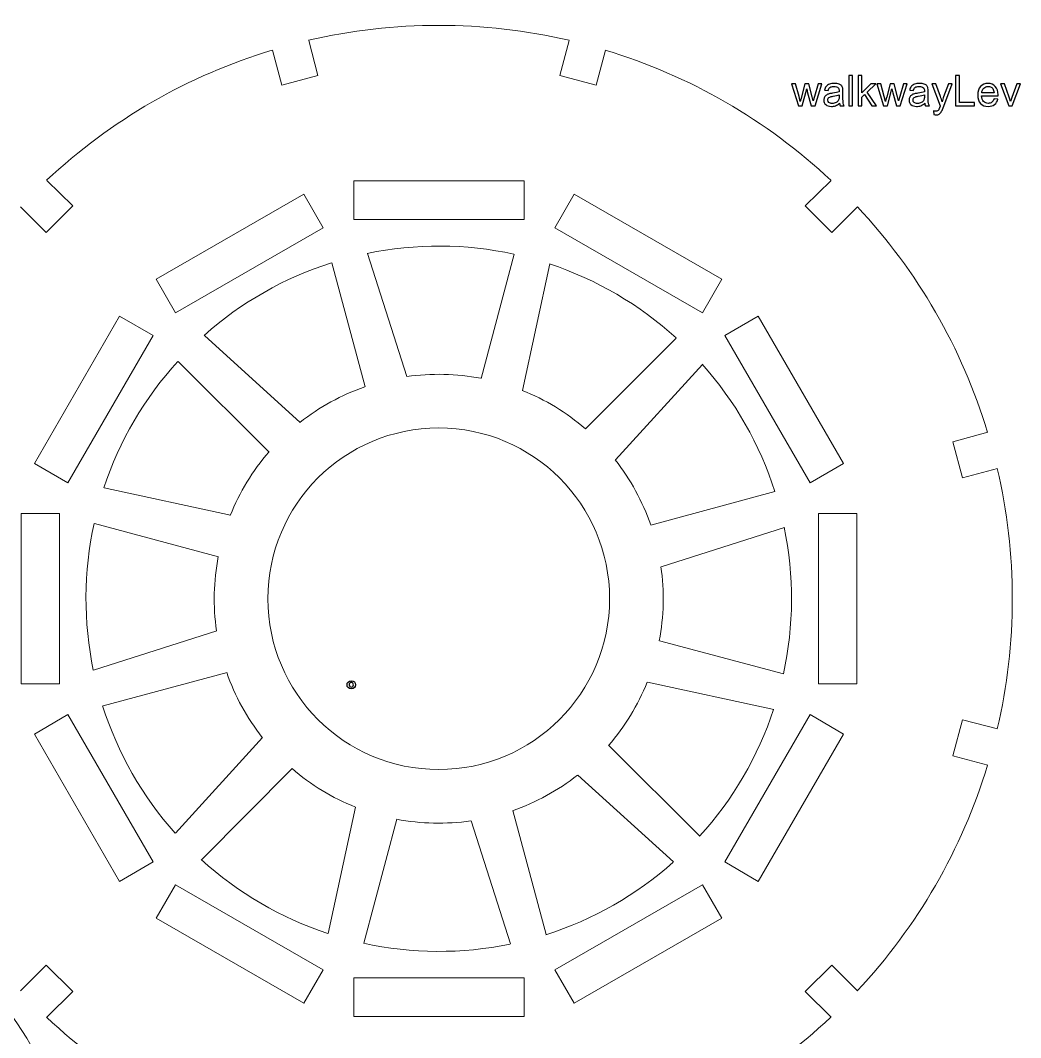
# Model space of a CAD drawing. Header units: centimetres. Extents: x -233 to -82, y 123 to 153.
# Drawn here: x -155.97 to -147.68, y 143.86 to 152.29 of the extents above; entities that cross this region are included whole.
import ezdxf

# ---------------------------------------------------------------- set-up
doc = ezdxf.new("R2010")
doc.units = ezdxf.units.CM
doc.header["$MEASUREMENT"] = 0
doc.layers.add('layer 1', color=7, linetype='Continuous')

msp = doc.modelspace()

# ---------------------------------------------------------------- linework, layer by layer
at = {"layer": 'layer 1', "color": 1, "lineweight": 9}
for points in [[(-151.42208, 152.125), (-152.13194, 152.29056), (-152.87041, 152.29056), (-153.58027, 152.125)], [(-153.87985, 152.04473), (-154.5774, 151.8332), (-155.21691, 151.46402), (-155.74894, 150.96569)], [(-149.25305, 150.96538), (-149.78504, 151.46375), (-150.42452, 151.83304), (-151.12207, 152.04463)], [(-149.46479, 150.75268), (-149.46479, 150.75268), (-149.25104, 150.96434), (-149.25104, 150.96434)], [(-147.95473, 148.87696), (-148.16626, 149.57451), (-148.53544, 150.21406), (-149.03381, 150.74605)], [(-151.87846, 150.35325), (-152.27836, 150.44049), (-152.6921, 150.44268), (-153.09293, 150.35981)], [(-152.7647, 149.33874), (-152.7647, 149.33874), (-153.09067, 150.35897), (-153.09067, 150.35897)], [(-151.8757, 150.35264), (-151.8757, 150.35264), (-152.1509, 149.32394), (-152.1509, 149.32394)], [(-153.38927, 150.28215), (-153.77923, 150.15779), (-154.13867, 149.95283), (-154.44435, 149.68063)], [(-153.38699, 150.28066), (-153.38699, 150.28066), (-153.10975, 149.25405), (-153.10975, 149.25405)], [(-151.80797, 149.22443), (-151.80797, 149.22443), (-151.58148, 150.27218), (-151.58148, 150.27218)], [(-150.53449, 149.65948), (-150.83721, 149.93496), (-151.19443, 150.14374), (-151.58302, 150.27236)], [(-153.64947, 148.95985), (-153.64947, 148.95985), (-154.44111, 149.67952), (-154.44111, 149.67952)], [(-150.53373, 149.65838), (-150.53373, 149.65838), (-151.28518, 148.90485), (-151.28518, 148.90485)], [(-154.66233, 149.465), (-154.93782, 149.16229), (-155.14663, 148.80506), (-155.27525, 148.41648)], [(-154.65913, 149.46363), (-154.65913, 149.46363), (-153.90559, 148.71221), (-153.90559, 148.71221)], [(-152.15258, 149.32482), (-152.35494, 149.36345), (-152.56233, 149.36818), (-152.76627, 149.33879)], [(-151.03751, 148.64869), (-151.03751, 148.64869), (-150.31781, 149.44032), (-150.31781, 149.44032)], [(-149.71731, 148.38638), (-149.84174, 148.77634), (-150.04666, 149.13578), (-150.31883, 149.44147)], [(-153.11249, 149.25444), (-153.30708, 149.18671), (-153.48904, 149.08712), (-153.65097, 148.95973)], [(-151.28593, 148.90576), (-151.4419, 149.04038), (-151.6191, 149.14819), (-151.81037, 149.22471)], [(-153.90865, 148.71356), (-154.04327, 148.5576), (-154.15108, 148.3804), (-154.2276, 148.18912)], [(-150.74505, 148.1096), (-150.81278, 148.30419), (-150.91237, 148.48615), (-151.03976, 148.64808)], [(-147.87446, 146.41916), (-147.70897, 147.12906), (-147.70897, 147.86753), (-147.87446, 148.57739)], [(-154.22522, 148.18939), (-154.22522, 148.18939), (-155.27297, 148.41587), (-155.27297, 148.41587)], [(-149.71669, 148.38624), (-149.71669, 148.38624), (-150.74331, 148.10899), (-150.74331, 148.10899)], [(-155.35611, 148.12104), (-155.44335, 147.72113), (-155.44557, 147.30739), (-155.3627, 146.90657)], [(-155.35338, 148.12166), (-155.35338, 148.12166), (-154.32468, 147.84649), (-154.32468, 147.84649)], [(-150.65861, 147.76396), (-150.65861, 147.76396), (-149.63835, 148.08989), (-149.63835, 148.08989)], [(-149.64621, 146.87557), (-149.55896, 147.27548), (-149.55678, 147.68922), (-149.63964, 148.09004)], [(-154.32771, 147.84691), (-154.36634, 147.64452), (-154.37107, 147.43716), (-154.34168, 147.23322)], [(-150.67467, 147.14973), (-150.63604, 147.35208), (-150.63131, 147.55945), (-150.6607, 147.76339)], [(-154.33949, 147.23269), (-154.33949, 147.23269), (-155.35976, 146.90672), (-155.35976, 146.90672)], [(-149.64476, 146.87495), (-149.64476, 146.87495), (-150.67342, 147.15011), (-150.67342, 147.15011)], [(-155.28142, 146.61036), (-155.28142, 146.61036), (-154.25483, 146.88761), (-154.25483, 146.88761)], [(-154.25733, 146.88701), (-154.18959, 146.69241), (-154.09001, 146.51045), (-153.96262, 146.34853)], [(-151.09373, 146.28301), (-150.95911, 146.43901), (-150.8513, 146.61621), (-150.77475, 146.80749)], [(-150.77292, 146.80722), (-150.77292, 146.80722), (-149.72517, 146.58074), (-149.72517, 146.58074)], [(-155.28503, 146.61023), (-155.16064, 146.22023), (-154.95572, 145.86079), (-154.68351, 145.55514)], [(-150.34005, 145.53157), (-150.06449, 145.83432), (-149.85572, 146.19151), (-149.7271, 146.58013)], [(-153.96063, 146.34792), (-153.96063, 146.34792), (-154.68027, 145.55625), (-154.68027, 145.55625)], [(-150.33901, 145.53088), (-150.33901, 145.53088), (-151.09255, 146.28226), (-151.09255, 146.28226)], [(-154.46441, 145.33823), (-154.46441, 145.33823), (-153.71511, 146.09173), (-153.71511, 146.09173)], [(-153.71645, 146.09084), (-153.56049, 145.95622), (-153.38329, 145.84838), (-153.19201, 145.7719)], [(-149.03408, 144.2502), (-148.53571, 144.78212), (-148.16646, 145.42167), (-147.95486, 146.11918)], [(-151.88989, 145.74213), (-151.6953, 145.80987), (-151.51334, 145.90949), (-151.35141, 146.03688)], [(-151.34867, 146.03676), (-151.34867, 146.03676), (-150.55703, 145.31709), (-150.55703, 145.31709)], [(-153.19018, 145.77217), (-153.19018, 145.77217), (-153.41666, 144.72439), (-153.41666, 144.72439)], [(-151.61111, 144.71591), (-151.61111, 144.71591), (-151.8884, 145.74256), (-151.8884, 145.74256)], [(-153.12241, 144.64397), (-153.12241, 144.64397), (-152.84724, 145.67267), (-152.84724, 145.67267)], [(-152.8498, 145.67178), (-152.64741, 145.63312), (-152.44005, 145.62843), (-152.23611, 145.65781)], [(-152.23344, 145.65786), (-152.23344, 145.65786), (-151.90747, 144.63763), (-151.90747, 144.63763)], [(-154.46789, 145.33713), (-154.16517, 145.06164), (-153.80795, 144.85287), (-153.41936, 144.72425)], [(-151.61311, 144.71446), (-151.22315, 144.83881), (-150.86371, 145.04374), (-150.55803, 145.31598)], [(-153.12393, 144.64335), (-152.72402, 144.55611), (-152.31028, 144.55392), (-151.90942, 144.63679)], [(-155.7493, 144.03123), (-155.21734, 143.53286), (-154.57783, 143.16361), (-153.88031, 142.95201)], [(-151.12253, 142.95188), (-150.42498, 143.16341), (-149.7854, 143.53259), (-149.25341, 144.03089)]]:
    msp.add_open_spline(points, degree=3, dxfattribs=at)
for points, knots in [([(-153.57751, 152.12427), (-153.57751, 152.12427), (-153.50131, 151.83429), (-153.50131, 151.83429), (-153.50131, 151.83429), (-153.50131, 151.83429), (-153.79976, 151.75386), (-153.79976, 151.75386), (-153.79976, 151.75386), (-153.79976, 151.75386), (-153.87811, 152.04384), (-153.87811, 152.04384)], [0, 0, 0, 0, 0.25, 0.25, 0.25, 0.25, 0.5, 0.5, 0.5, 0.5, 1, 1, 1, 1]), ([(-151.12005, 152.04383), (-151.12005, 152.04383), (-151.1984, 151.75385), (-151.1984, 151.75385), (-151.1984, 151.75385), (-151.1984, 151.75385), (-151.49685, 151.83432), (-151.49685, 151.83432), (-151.49685, 151.83432), (-151.49685, 151.83432), (-151.42065, 152.12426), (-151.42065, 152.12426)], [0, 0, 0, 0, 0.25, 0.25, 0.25, 0.25, 0.5, 0.5, 0.5, 0.5, 1, 1, 1, 1]), ([(-155.74709, 150.96434), (-155.74709, 150.96434), (-155.53331, 150.75268), (-155.53331, 150.75268), (-155.53331, 150.75268), (-155.53331, 150.75268), (-155.75344, 150.53254), (-155.75344, 150.53254), (-155.75344, 150.53254), (-155.75344, 150.53254), (-155.96514, 150.74633), (-155.96514, 150.74633)], [0, 0, 0, 0, 0.25, 0.25, 0.25, 0.25, 0.5, 0.5, 0.5, 0.5, 1, 1, 1, 1]), ([(-151.79314, 150.64049), (-151.79314, 150.64049), (-153.205, 150.64049), (-153.205, 150.64049), (-153.205, 150.64049), (-153.205, 150.64049), (-153.205, 150.96011), (-153.205, 150.96011), (-153.205, 150.96011), (-153.205, 150.96011), (-151.79314, 150.96011), (-151.79314, 150.96011), (-151.79314, 150.96011), (-151.79314, 150.96011), (-151.79314, 150.64049), (-151.79314, 150.64049)], [0, 0, 0, 0, 0.2, 0.2, 0.2, 0.2, 0.4, 0.4, 0.4, 0.4, 0.6, 0.6, 0.6, 0.6, 1, 1, 1, 1]), ([(-153.61985, 150.85004), (-153.61985, 150.85004), (-153.45898, 150.57279), (-153.45898, 150.57279), (-153.45898, 150.57279), (-153.45898, 150.57279), (-154.6803, 149.86579), (-154.6803, 149.86579), (-154.6803, 149.86579), (-154.6803, 149.86579), (-154.84116, 150.14522), (-154.84116, 150.14522), (-154.84116, 150.14522), (-154.84116, 150.14522), (-153.61985, 150.85004), (-153.61985, 150.85004)], [0, 0, 0, 0, 0.2, 0.2, 0.2, 0.2, 0.4, 0.4, 0.4, 0.4, 0.6, 0.6, 0.6, 0.6, 1, 1, 1, 1]), ([(-150.15697, 150.14521), (-150.15697, 150.14521), (-150.31781, 149.86577), (-150.31781, 149.86577), (-150.31781, 149.86577), (-150.31781, 149.86577), (-151.53916, 150.57277), (-151.53916, 150.57277), (-151.53916, 150.57277), (-151.53916, 150.57277), (-151.37829, 150.85002), (-151.37829, 150.85002), (-151.37829, 150.85002), (-151.37829, 150.85002), (-150.15697, 150.14521), (-150.15697, 150.14521)], [0, 0, 0, 0, 0.2, 0.2, 0.2, 0.2, 0.4, 0.4, 0.4, 0.4, 0.6, 0.6, 0.6, 0.6, 1, 1, 1, 1]), ([(-149.03298, 150.74634), (-149.03298, 150.74634), (-149.24465, 150.53252), (-149.24465, 150.53252), (-149.24465, 150.53252), (-149.24465, 150.53252), (-149.46478, 150.75269), (-149.46478, 150.75269)], [0, 0, 0, 0, 0.3333333, 0.3333333, 0.3333333, 0.3333333, 1, 1, 1, 1]), ([(-155.14595, 149.84042), (-155.14595, 149.84042), (-154.86655, 149.67951), (-154.86655, 149.67951), (-154.86655, 149.67951), (-154.86655, 149.67951), (-155.57352, 148.4582), (-155.57352, 148.4582), (-155.57352, 148.4582), (-155.57352, 148.4582), (-155.8508, 148.61906), (-155.8508, 148.61906), (-155.8508, 148.61906), (-155.8508, 148.61906), (-155.14595, 149.84042), (-155.14595, 149.84042)], [0, 0, 0, 0, 0.2, 0.2, 0.2, 0.2, 0.4, 0.4, 0.4, 0.4, 0.6, 0.6, 0.6, 0.6, 1, 1, 1, 1]), ([(-149.14729, 148.61906), (-149.14729, 148.61906), (-149.4246, 148.45819), (-149.4246, 148.45819), (-149.4246, 148.45819), (-149.4246, 148.45819), (-150.13154, 149.67955), (-150.13154, 149.67955), (-150.13154, 149.67955), (-150.13154, 149.67955), (-149.85429, 149.84041), (-149.85429, 149.84041), (-149.85429, 149.84041), (-149.85429, 149.84041), (-149.14729, 148.61906), (-149.14729, 148.61906)], [0, 0, 0, 0, 0.2, 0.2, 0.2, 0.2, 0.4, 0.4, 0.4, 0.4, 0.6, 0.6, 0.6, 0.6, 1, 1, 1, 1]), ([(-151.08619, 147.4983), (-151.08619, 148.27978), (-151.71971, 148.91326), (-152.50118, 148.91326), (-152.50118, 148.91326), (-153.28269, 148.91326), (-153.91617, 148.27978), (-153.91617, 147.4983), (-153.91617, 147.4983), (-153.91617, 146.71683), (-153.28269, 146.08335), (-152.50118, 146.08335), (-152.50118, 146.08335), (-151.71971, 146.08335), (-151.08619, 146.71683), (-151.08619, 147.4983)], [0, 0, 0, 0, 0.2, 0.2, 0.2, 0.2, 0.4, 0.4, 0.4, 0.4, 0.6, 0.6, 0.6, 0.6, 1, 1, 1, 1]), ([(-147.87308, 148.57676), (-147.87308, 148.57676), (-148.1631, 148.50056), (-148.1631, 148.50056), (-148.1631, 148.50056), (-148.1631, 148.50056), (-148.2435, 148.79901), (-148.2435, 148.79901), (-148.2435, 148.79901), (-148.2435, 148.79901), (-147.95348, 148.87732), (-147.95348, 148.87732)], [0, 0, 0, 0, 0.25, 0.25, 0.25, 0.25, 0.5, 0.5, 0.5, 0.5, 1, 1, 1, 1]), ([(-155.96086, 148.20421), (-155.96086, 148.20421), (-155.64124, 148.20421), (-155.64124, 148.20421), (-155.64124, 148.20421), (-155.64124, 148.20421), (-155.64124, 146.79239), (-155.64124, 146.79239), (-155.64124, 146.79239), (-155.64124, 146.79239), (-155.96086, 146.79239), (-155.96086, 146.79239), (-155.96086, 146.79239), (-155.96086, 146.79239), (-155.96086, 148.20421), (-155.96086, 148.20421)], [0, 0, 0, 0, 0.2, 0.2, 0.2, 0.2, 0.4, 0.4, 0.4, 0.4, 0.6, 0.6, 0.6, 0.6, 1, 1, 1, 1]), ([(-149.03724, 146.79239), (-149.03724, 146.79239), (-149.3569, 146.79239), (-149.3569, 146.79239), (-149.3569, 146.79239), (-149.3569, 146.79239), (-149.3569, 148.20421), (-149.3569, 148.20421), (-149.3569, 148.20421), (-149.3569, 148.20421), (-149.03724, 148.20421), (-149.03724, 148.20421), (-149.03724, 148.20421), (-149.03724, 148.20421), (-149.03724, 146.79239), (-149.03724, 146.79239)], [0, 0, 0, 0, 0.2, 0.2, 0.2, 0.2, 0.4, 0.4, 0.4, 0.4, 0.6, 0.6, 0.6, 0.6, 1, 1, 1, 1]), ([(-155.85082, 146.37755), (-155.85082, 146.37755), (-155.57354, 146.53838), (-155.57354, 146.53838), (-155.57354, 146.53838), (-155.57354, 146.53838), (-154.86657, 145.31706), (-154.86657, 145.31706), (-154.86657, 145.31706), (-154.86657, 145.31706), (-155.14597, 145.15619), (-155.14597, 145.15619), (-155.14597, 145.15619), (-155.14597, 145.15619), (-155.85082, 146.37755), (-155.85082, 146.37755)], [0, 0, 0, 0, 0.2, 0.2, 0.2, 0.2, 0.4, 0.4, 0.4, 0.4, 0.6, 0.6, 0.6, 0.6, 1, 1, 1, 1]), ([(-149.85429, 145.15619), (-149.85429, 145.15619), (-150.13154, 145.31709), (-150.13154, 145.31709), (-150.13154, 145.31709), (-150.13154, 145.31709), (-149.4246, 146.53837), (-149.4246, 146.53837), (-149.4246, 146.53837), (-149.4246, 146.53837), (-149.14729, 146.37754), (-149.14729, 146.37754), (-149.14729, 146.37754), (-149.14729, 146.37754), (-149.85429, 145.15619), (-149.85429, 145.15619)], [0, 0, 0, 0, 0.2, 0.2, 0.2, 0.2, 0.4, 0.4, 0.4, 0.4, 0.6, 0.6, 0.6, 0.6, 1, 1, 1, 1]), ([(-147.95349, 146.1193), (-147.95349, 146.1193), (-148.24351, 146.19758), (-148.24351, 146.19758), (-148.24351, 146.19758), (-148.24351, 146.19758), (-148.16308, 146.49607), (-148.16308, 146.49607), (-148.16308, 146.49607), (-148.16308, 146.49607), (-147.87309, 146.41987), (-147.87309, 146.41987)], [0, 0, 0, 0, 0.25, 0.25, 0.25, 0.25, 0.5, 0.5, 0.5, 0.5, 1, 1, 1, 1]), ([(-161.71951, 142.23415), (-161.71951, 140.50578), (-160.31839, 139.10465), (-158.59002, 139.10465), (-158.59002, 139.10465), (-156.86166, 139.10465), (-155.46054, 140.50578), (-155.46054, 142.23415), (-155.46054, 142.23415), (-155.46054, 143.96251), (-156.86166, 145.36364), (-158.59002, 145.36364), (-158.59002, 145.36364), (-160.31839, 145.36364), (-161.71951, 143.96251), (-161.71951, 142.23415)], [0, 0, 0, 0, 0.2, 0.2, 0.2, 0.2, 0.4, 0.4, 0.4, 0.4, 0.6, 0.6, 0.6, 0.6, 1, 1, 1, 1]), ([(-161.59039, 142.23415), (-161.59039, 140.57708), (-160.24709, 139.23377), (-158.59002, 139.23377), (-158.59002, 139.23377), (-156.93299, 139.23377), (-155.58965, 140.57708), (-155.58965, 142.23415), (-155.58965, 142.23415), (-155.58965, 143.89121), (-156.93299, 145.23456), (-158.59002, 145.23456), (-158.59002, 145.23456), (-160.24709, 145.23456), (-161.59039, 143.89121), (-161.59039, 142.23415)], [0, 0, 0, 0, 0.2, 0.2, 0.2, 0.2, 0.4, 0.4, 0.4, 0.4, 0.6, 0.6, 0.6, 0.6, 1, 1, 1, 1]), ([(-154.84117, 144.85144), (-154.84117, 144.85144), (-154.68027, 145.12868), (-154.68027, 145.12868), (-154.68027, 145.12868), (-154.68027, 145.12868), (-153.45898, 144.42383), (-153.45898, 144.42383), (-153.45898, 144.42383), (-153.45898, 144.42383), (-153.61985, 144.14659), (-153.61985, 144.14659), (-153.61985, 144.14659), (-153.61985, 144.14659), (-154.84117, 144.85144), (-154.84117, 144.85144)], [0, 0, 0, 0, 0.2, 0.2, 0.2, 0.2, 0.4, 0.4, 0.4, 0.4, 0.6, 0.6, 0.6, 0.6, 1, 1, 1, 1]), ([(-151.37829, 144.14657), (-151.37829, 144.14657), (-151.53916, 144.42382), (-151.53916, 144.42382), (-151.53916, 144.42382), (-151.53916, 144.42382), (-150.31777, 145.1287), (-150.31777, 145.1287), (-150.31777, 145.1287), (-150.31777, 145.1287), (-150.15698, 144.85142), (-150.15698, 144.85142), (-150.15698, 144.85142), (-150.15698, 144.85142), (-151.37829, 144.14657), (-151.37829, 144.14657)], [0, 0, 0, 0, 0.2, 0.2, 0.2, 0.2, 0.4, 0.4, 0.4, 0.4, 0.6, 0.6, 0.6, 0.6, 1, 1, 1, 1]), ([(-155.96513, 144.25027), (-155.96513, 144.25027), (-155.75343, 144.46193), (-155.75343, 144.46193), (-155.75343, 144.46193), (-155.75343, 144.46193), (-155.53333, 144.24392), (-155.53333, 144.24392), (-155.53333, 144.24392), (-155.53333, 144.24392), (-155.74708, 144.03225), (-155.74708, 144.03225)], [0, 0, 0, 0, 0.25, 0.25, 0.25, 0.25, 0.5, 0.5, 0.5, 0.5, 1, 1, 1, 1]), ([(-149.25105, 144.03226), (-149.25105, 144.03226), (-149.4648, 144.24393), (-149.4648, 144.24393), (-149.4648, 144.24393), (-149.4648, 144.24393), (-149.24463, 144.46194), (-149.24463, 144.46194), (-149.24463, 144.46194), (-149.24463, 144.46194), (-149.03296, 144.25028), (-149.03296, 144.25028)], [0, 0, 0, 0, 0.25, 0.25, 0.25, 0.25, 0.5, 0.5, 0.5, 0.5, 1, 1, 1, 1]), ([(-153.205, 144.35611), (-153.205, 144.35611), (-151.79314, 144.35611), (-151.79314, 144.35611), (-151.79314, 144.35611), (-151.79314, 144.35611), (-151.79314, 144.03646), (-151.79314, 144.03646), (-151.79314, 144.03646), (-151.79314, 144.03646), (-153.205, 144.03646), (-153.205, 144.03646), (-153.205, 144.03646), (-153.205, 144.03646), (-153.205, 144.35611), (-153.205, 144.35611)], [0, 0, 0, 0, 0.2, 0.2, 0.2, 0.2, 0.4, 0.4, 0.4, 0.4, 0.6, 0.6, 0.6, 0.6, 1, 1, 1, 1])]:
    msp.add_open_spline(points, degree=3, knots=knots, dxfattribs=at)
at = {"layer": 'layer 1'}
for points, knots in [([(-149.1055, 151.58138), (-149.1055, 151.58138), (-149.1055, 151.83388), (-149.1055, 151.83388), (-149.1055, 151.83388), (-149.1055, 151.83388), (-149.0745, 151.83388), (-149.0745, 151.83388), (-149.0745, 151.83388), (-149.0745, 151.83388), (-149.0745, 151.58138), (-149.0745, 151.58138), (-149.0745, 151.58138), (-149.0745, 151.58138), (-149.1055, 151.58138), (-149.1055, 151.58138)], [0, 0, 0, 0, 0.2, 0.2, 0.2, 0.2, 0.4, 0.4, 0.4, 0.4, 0.6, 0.6, 0.6, 0.6, 1, 1, 1, 1]), ([(-149.0263, 151.58138), (-149.0263, 151.58138), (-149.0263, 151.83388), (-149.0263, 151.83388), (-149.0263, 151.83388), (-149.0263, 151.83388), (-148.9953, 151.83388), (-148.9953, 151.83388), (-148.9953, 151.83388), (-148.9953, 151.83388), (-148.9953, 151.68988), (-148.9953, 151.68988), (-148.9953, 151.68988), (-148.9953, 151.68988), (-148.9219, 151.76428), (-148.9219, 151.76428), (-148.9219, 151.76428), (-148.9219, 151.76428), (-148.8818, 151.76428), (-148.8818, 151.76428), (-148.8818, 151.76428), (-148.8818, 151.76428), (-148.9517, 151.69648), (-148.9517, 151.69648), (-148.9517, 151.69648), (-148.9517, 151.69648), (-148.8747, 151.58138), (-148.8747, 151.58138), (-148.8747, 151.58138), (-148.8747, 151.58138), (-148.9129, 151.58138), (-148.9129, 151.58138), (-148.9129, 151.58138), (-148.9129, 151.58138), (-148.9734, 151.67488), (-148.9734, 151.67488), (-148.9734, 151.67488), (-148.9734, 151.67488), (-148.9953, 151.65388), (-148.9953, 151.65388), (-148.9953, 151.65388), (-148.9953, 151.65388), (-148.9953, 151.58138), (-148.9953, 151.58138), (-148.9953, 151.58138), (-148.9953, 151.58138), (-149.0263, 151.58138), (-149.0263, 151.58138)], [0, 0, 0, 0, 0.0769231, 0.0769231, 0.0769231, 0.0769231, 0.1538462, 0.1538462, 0.1538462, 0.1538462, 0.2307692, 0.2307692, 0.2307692, 0.2307692, 0.3076923, 0.3076923, 0.3076923, 0.3076923, 0.3846154, 0.3846154, 0.3846154, 0.3846154, 0.4615385, 0.4615385, 0.4615385, 0.4615385, 0.5384615, 0.5384615, 0.5384615, 0.5384615, 0.6153846, 0.6153846, 0.6153846, 0.6153846, 0.6923077, 0.6923077, 0.6923077, 0.6923077, 0.7692308, 0.7692308, 0.7692308, 0.7692308, 0.8461538, 0.8461538, 0.8461538, 0.8461538, 1, 1, 1, 1]), ([(-148.2201, 151.58138), (-148.2201, 151.58138), (-148.2201, 151.83388), (-148.2201, 151.83388), (-148.2201, 151.83388), (-148.2201, 151.83388), (-148.1866, 151.83388), (-148.1866, 151.83388), (-148.1866, 151.83388), (-148.1866, 151.83388), (-148.1866, 151.61118), (-148.1866, 151.61118), (-148.1866, 151.61118), (-148.1866, 151.61118), (-148.0623, 151.61118), (-148.0623, 151.61118), (-148.0623, 151.61118), (-148.0623, 151.61118), (-148.0623, 151.58138), (-148.0623, 151.58138), (-148.0623, 151.58138), (-148.0623, 151.58138), (-148.2201, 151.58138), (-148.2201, 151.58138)], [0, 0, 0, 0, 0.1428571, 0.1428571, 0.1428571, 0.1428571, 0.2857143, 0.2857143, 0.2857143, 0.2857143, 0.4285714, 0.4285714, 0.4285714, 0.4285714, 0.5714286, 0.5714286, 0.5714286, 0.5714286, 0.7142857, 0.7142857, 0.7142857, 0.7142857, 1, 1, 1, 1]), ([(-149.5221, 151.58138), (-149.5221, 151.58138), (-149.5781, 151.76428), (-149.5781, 151.76428), (-149.5781, 151.76428), (-149.5781, 151.76428), (-149.546, 151.76428), (-149.546, 151.76428), (-149.546, 151.76428), (-149.546, 151.76428), (-149.5169, 151.65868), (-149.5169, 151.65868), (-149.5169, 151.65868), (-149.5169, 151.65868), (-149.5061, 151.61948), (-149.5061, 151.61948), (-149.5061, 151.61948), (-149.5056, 151.62138), (-149.5025, 151.63398), (-149.4966, 151.65718), (-149.4966, 151.65718), (-149.4966, 151.65718), (-149.4675, 151.76428), (-149.4675, 151.76428), (-149.4675, 151.76428), (-149.4675, 151.76428), (-149.4356, 151.76428), (-149.4356, 151.76428), (-149.4356, 151.76428), (-149.4356, 151.76428), (-149.4082, 151.65818), (-149.4082, 151.65818), (-149.4082, 151.65818), (-149.4082, 151.65818), (-149.3991, 151.62328), (-149.3991, 151.62328), (-149.3991, 151.62328), (-149.3991, 151.62328), (-149.3886, 151.65858), (-149.3886, 151.65858), (-149.3886, 151.65858), (-149.3886, 151.65858), (-149.3572, 151.76428), (-149.3572, 151.76428), (-149.3572, 151.76428), (-149.3572, 151.76428), (-149.3271, 151.76428), (-149.3271, 151.76428), (-149.3271, 151.76428), (-149.3271, 151.76428), (-149.3843, 151.58138), (-149.3843, 151.58138), (-149.3843, 151.58138), (-149.3843, 151.58138), (-149.4165, 151.58138), (-149.4165, 151.58138), (-149.4165, 151.58138), (-149.4165, 151.58138), (-149.4456, 151.69098), (-149.4456, 151.69098), (-149.4456, 151.69098), (-149.4456, 151.69098), (-149.4527, 151.72208), (-149.4527, 151.72208), (-149.4527, 151.72208), (-149.4527, 151.72208), (-149.4897, 151.58138), (-149.4897, 151.58138), (-149.4897, 151.58138), (-149.4897, 151.58138), (-149.5221, 151.58138), (-149.5221, 151.58138)], [0, 0, 0, 0, 0.0526316, 0.0526316, 0.0526316, 0.0526316, 0.1052632, 0.1052632, 0.1052632, 0.1052632, 0.1578947, 0.1578947, 0.1578947, 0.1578947, 0.2105263, 0.2105263, 0.2105263, 0.2105263, 0.2631579, 0.2631579, 0.2631579, 0.2631579, 0.3157895, 0.3157895, 0.3157895, 0.3157895, 0.3684211, 0.3684211, 0.3684211, 0.3684211, 0.4210526, 0.4210526, 0.4210526, 0.4210526, 0.4736842, 0.4736842, 0.4736842, 0.4736842, 0.5263158, 0.5263158, 0.5263158, 0.5263158, 0.5789474, 0.5789474, 0.5789474, 0.5789474, 0.6315789, 0.6315789, 0.6315789, 0.6315789, 0.6842105, 0.6842105, 0.6842105, 0.6842105, 0.7368421, 0.7368421, 0.7368421, 0.7368421, 0.7894737, 0.7894737, 0.7894737, 0.7894737, 0.8421053, 0.8421053, 0.8421053, 0.8421053, 0.8947368, 0.8947368, 0.8947368, 0.8947368, 1, 1, 1, 1]), ([(-149.1817, 151.60398), (-149.1932, 151.59418), (-149.2042, 151.58728), (-149.2148, 151.58328), (-149.2148, 151.58328), (-149.2255, 151.57928), (-149.2369, 151.57728), (-149.249, 151.57728), (-149.249, 151.57728), (-149.2691, 151.57728), (-149.2846, 151.58218), (-149.2954, 151.59198), (-149.2954, 151.59198), (-149.3062, 151.60178), (-149.3116, 151.61428), (-149.3116, 151.62958), (-149.3116, 151.62958), (-149.3116, 151.63858), (-149.3095, 151.64678), (-149.3054, 151.65418), (-149.3054, 151.65418), (-149.3013, 151.66158), (-149.296, 151.66748), (-149.2894, 151.67198), (-149.2894, 151.67198), (-149.2828, 151.67648), (-149.2754, 151.67988), (-149.2671, 151.68218), (-149.2671, 151.68218), (-149.261, 151.68378), (-149.2519, 151.68528), (-149.2396, 151.68678), (-149.2396, 151.68678), (-149.2145, 151.68978), (-149.1961, 151.69338), (-149.1843, 151.69748), (-149.1843, 151.69748), (-149.1842, 151.70178), (-149.1841, 151.70448), (-149.1841, 151.70558), (-149.1841, 151.70558), (-149.1841, 151.71818), (-149.187, 151.72708), (-149.1929, 151.73228), (-149.1929, 151.73228), (-149.2008, 151.73928), (-149.2126, 151.74278), (-149.2282, 151.74278), (-149.2282, 151.74278), (-149.2428, 151.74278), (-149.2536, 151.74028), (-149.2605, 151.73518), (-149.2605, 151.73518), (-149.2674, 151.73008), (-149.2726, 151.72098), (-149.2759, 151.70798), (-149.2759, 151.70798), (-149.2759, 151.70798), (-149.3062, 151.71208), (-149.3062, 151.71208), (-149.3062, 151.71208), (-149.3035, 151.72508), (-149.2989, 151.73558), (-149.2926, 151.74358), (-149.2926, 151.74358), (-149.2863, 151.75148), (-149.2771, 151.75768), (-149.2652, 151.76198), (-149.2652, 151.76198), (-149.2533, 151.76628), (-149.2394, 151.76848), (-149.2237, 151.76848), (-149.2237, 151.76848), (-149.2081, 151.76848), (-149.1954, 151.76668), (-149.1856, 151.76298), (-149.1856, 151.76298), (-149.1759, 151.75928), (-149.1687, 151.75458), (-149.1641, 151.74908), (-149.1641, 151.74908), (-149.1595, 151.74348), (-149.1563, 151.73648), (-149.1545, 151.72798), (-149.1545, 151.72798), (-149.1534, 151.72268), (-149.1529, 151.71318), (-149.1529, 151.69938), (-149.1529, 151.69938), (-149.1529, 151.69938), (-149.1529, 151.65808), (-149.1529, 151.65808), (-149.1529, 151.65808), (-149.1529, 151.62918), (-149.1522, 151.61098), (-149.1509, 151.60338), (-149.1509, 151.60338), (-149.1496, 151.59568), (-149.147, 151.58838), (-149.1431, 151.58138), (-149.1431, 151.58138), (-149.1431, 151.58138), (-149.1755, 151.58138), (-149.1755, 151.58138), (-149.1755, 151.58138), (-149.1787, 151.58778), (-149.1808, 151.59528), (-149.1817, 151.60398)], [0, 0, 0, 0, 0.0357143, 0.0357143, 0.0357143, 0.0357143, 0.0714286, 0.0714286, 0.0714286, 0.0714286, 0.1071429, 0.1071429, 0.1071429, 0.1071429, 0.1428571, 0.1428571, 0.1428571, 0.1428571, 0.1785714, 0.1785714, 0.1785714, 0.1785714, 0.2142857, 0.2142857, 0.2142857, 0.2142857, 0.25, 0.25, 0.25, 0.25, 0.2857143, 0.2857143, 0.2857143, 0.2857143, 0.3214286, 0.3214286, 0.3214286, 0.3214286, 0.3571429, 0.3571429, 0.3571429, 0.3571429, 0.3928571, 0.3928571, 0.3928571, 0.3928571, 0.4285714, 0.4285714, 0.4285714, 0.4285714, 0.4642857, 0.4642857, 0.4642857, 0.4642857, 0.5, 0.5, 0.5, 0.5, 0.5357143, 0.5357143, 0.5357143, 0.5357143, 0.5714286, 0.5714286, 0.5714286, 0.5714286, 0.6071429, 0.6071429, 0.6071429, 0.6071429, 0.6428571, 0.6428571, 0.6428571, 0.6428571, 0.6785714, 0.6785714, 0.6785714, 0.6785714, 0.7142857, 0.7142857, 0.7142857, 0.7142857, 0.75, 0.75, 0.75, 0.75, 0.7857143, 0.7857143, 0.7857143, 0.7857143, 0.8214286, 0.8214286, 0.8214286, 0.8214286, 0.8571429, 0.8571429, 0.8571429, 0.8571429, 0.8928571, 0.8928571, 0.8928571, 0.8928571, 0.9285714, 0.9285714, 0.9285714, 0.9285714, 1, 1, 1, 1]), ([(-148.8163, 151.58138), (-148.8163, 151.58138), (-148.8723, 151.76428), (-148.8723, 151.76428), (-148.8723, 151.76428), (-148.8723, 151.76428), (-148.8402, 151.76428), (-148.8402, 151.76428), (-148.8402, 151.76428), (-148.8402, 151.76428), (-148.8111, 151.65868), (-148.8111, 151.65868), (-148.8111, 151.65868), (-148.8111, 151.65868), (-148.8003, 151.61948), (-148.8003, 151.61948), (-148.8003, 151.61948), (-148.7998, 151.62138), (-148.7967, 151.63398), (-148.7908, 151.65718), (-148.7908, 151.65718), (-148.7908, 151.65718), (-148.7617, 151.76428), (-148.7617, 151.76428), (-148.7617, 151.76428), (-148.7617, 151.76428), (-148.7298, 151.76428), (-148.7298, 151.76428), (-148.7298, 151.76428), (-148.7298, 151.76428), (-148.7024, 151.65818), (-148.7024, 151.65818), (-148.7024, 151.65818), (-148.7024, 151.65818), (-148.6933, 151.62328), (-148.6933, 151.62328), (-148.6933, 151.62328), (-148.6933, 151.62328), (-148.6828, 151.65858), (-148.6828, 151.65858), (-148.6828, 151.65858), (-148.6828, 151.65858), (-148.6514, 151.76428), (-148.6514, 151.76428), (-148.6514, 151.76428), (-148.6514, 151.76428), (-148.6213, 151.76428), (-148.6213, 151.76428), (-148.6213, 151.76428), (-148.6213, 151.76428), (-148.6785, 151.58138), (-148.6785, 151.58138), (-148.6785, 151.58138), (-148.6785, 151.58138), (-148.7107, 151.58138), (-148.7107, 151.58138), (-148.7107, 151.58138), (-148.7107, 151.58138), (-148.7398, 151.69098), (-148.7398, 151.69098), (-148.7398, 151.69098), (-148.7398, 151.69098), (-148.7469, 151.72208), (-148.7469, 151.72208), (-148.7469, 151.72208), (-148.7469, 151.72208), (-148.7839, 151.58138), (-148.7839, 151.58138), (-148.7839, 151.58138), (-148.7839, 151.58138), (-148.8163, 151.58138), (-148.8163, 151.58138)], [0, 0, 0, 0, 0.0526316, 0.0526316, 0.0526316, 0.0526316, 0.1052632, 0.1052632, 0.1052632, 0.1052632, 0.1578947, 0.1578947, 0.1578947, 0.1578947, 0.2105263, 0.2105263, 0.2105263, 0.2105263, 0.2631579, 0.2631579, 0.2631579, 0.2631579, 0.3157895, 0.3157895, 0.3157895, 0.3157895, 0.3684211, 0.3684211, 0.3684211, 0.3684211, 0.4210526, 0.4210526, 0.4210526, 0.4210526, 0.4736842, 0.4736842, 0.4736842, 0.4736842, 0.5263158, 0.5263158, 0.5263158, 0.5263158, 0.5789474, 0.5789474, 0.5789474, 0.5789474, 0.6315789, 0.6315789, 0.6315789, 0.6315789, 0.6842105, 0.6842105, 0.6842105, 0.6842105, 0.7368421, 0.7368421, 0.7368421, 0.7368421, 0.7894737, 0.7894737, 0.7894737, 0.7894737, 0.8421053, 0.8421053, 0.8421053, 0.8421053, 0.8947368, 0.8947368, 0.8947368, 0.8947368, 1, 1, 1, 1]), ([(-148.4759, 151.60398), (-148.4874, 151.59418), (-148.4984, 151.58728), (-148.509, 151.58328), (-148.509, 151.58328), (-148.5197, 151.57928), (-148.5311, 151.57728), (-148.5432, 151.57728), (-148.5432, 151.57728), (-148.5633, 151.57728), (-148.5788, 151.58218), (-148.5896, 151.59198), (-148.5896, 151.59198), (-148.6004, 151.60178), (-148.6058, 151.61428), (-148.6058, 151.62958), (-148.6058, 151.62958), (-148.6058, 151.63858), (-148.6037, 151.64678), (-148.5996, 151.65418), (-148.5996, 151.65418), (-148.5955, 151.66158), (-148.5902, 151.66748), (-148.5836, 151.67198), (-148.5836, 151.67198), (-148.577, 151.67648), (-148.5696, 151.67988), (-148.5613, 151.68218), (-148.5613, 151.68218), (-148.5552, 151.68378), (-148.5461, 151.68528), (-148.5338, 151.68678), (-148.5338, 151.68678), (-148.5087, 151.68978), (-148.4903, 151.69338), (-148.4785, 151.69748), (-148.4785, 151.69748), (-148.4784, 151.70178), (-148.4783, 151.70448), (-148.4783, 151.70558), (-148.4783, 151.70558), (-148.4783, 151.71818), (-148.4812, 151.72708), (-148.4871, 151.73228), (-148.4871, 151.73228), (-148.495, 151.73928), (-148.5068, 151.74278), (-148.5224, 151.74278), (-148.5224, 151.74278), (-148.537, 151.74278), (-148.5478, 151.74028), (-148.5547, 151.73518), (-148.5547, 151.73518), (-148.5616, 151.73008), (-148.5668, 151.72098), (-148.5701, 151.70798), (-148.5701, 151.70798), (-148.5701, 151.70798), (-148.6004, 151.71208), (-148.6004, 151.71208), (-148.6004, 151.71208), (-148.5977, 151.72508), (-148.5931, 151.73558), (-148.5868, 151.74358), (-148.5868, 151.74358), (-148.5805, 151.75148), (-148.5713, 151.75768), (-148.5594, 151.76198), (-148.5594, 151.76198), (-148.5475, 151.76628), (-148.5336, 151.76848), (-148.5179, 151.76848), (-148.5179, 151.76848), (-148.5023, 151.76848), (-148.4896, 151.76668), (-148.4798, 151.76298), (-148.4798, 151.76298), (-148.4701, 151.75928), (-148.4629, 151.75458), (-148.4583, 151.74908), (-148.4583, 151.74908), (-148.4537, 151.74348), (-148.4505, 151.73648), (-148.4487, 151.72798), (-148.4487, 151.72798), (-148.4476, 151.72268), (-148.4471, 151.71318), (-148.4471, 151.69938), (-148.4471, 151.69938), (-148.4471, 151.69938), (-148.4471, 151.65808), (-148.4471, 151.65808), (-148.4471, 151.65808), (-148.4471, 151.62918), (-148.4464, 151.61098), (-148.4451, 151.60338), (-148.4451, 151.60338), (-148.4438, 151.59568), (-148.4412, 151.58838), (-148.4373, 151.58138), (-148.4373, 151.58138), (-148.4373, 151.58138), (-148.4697, 151.58138), (-148.4697, 151.58138), (-148.4697, 151.58138), (-148.4729, 151.58778), (-148.475, 151.59528), (-148.4759, 151.60398)], [0, 0, 0, 0, 0.0357143, 0.0357143, 0.0357143, 0.0357143, 0.0714286, 0.0714286, 0.0714286, 0.0714286, 0.1071429, 0.1071429, 0.1071429, 0.1071429, 0.1428571, 0.1428571, 0.1428571, 0.1428571, 0.1785714, 0.1785714, 0.1785714, 0.1785714, 0.2142857, 0.2142857, 0.2142857, 0.2142857, 0.25, 0.25, 0.25, 0.25, 0.2857143, 0.2857143, 0.2857143, 0.2857143, 0.3214286, 0.3214286, 0.3214286, 0.3214286, 0.3571429, 0.3571429, 0.3571429, 0.3571429, 0.3928571, 0.3928571, 0.3928571, 0.3928571, 0.4285714, 0.4285714, 0.4285714, 0.4285714, 0.4642857, 0.4642857, 0.4642857, 0.4642857, 0.5, 0.5, 0.5, 0.5, 0.5357143, 0.5357143, 0.5357143, 0.5357143, 0.5714286, 0.5714286, 0.5714286, 0.5714286, 0.6071429, 0.6071429, 0.6071429, 0.6071429, 0.6428571, 0.6428571, 0.6428571, 0.6428571, 0.6785714, 0.6785714, 0.6785714, 0.6785714, 0.7142857, 0.7142857, 0.7142857, 0.7142857, 0.75, 0.75, 0.75, 0.75, 0.7857143, 0.7857143, 0.7857143, 0.7857143, 0.8214286, 0.8214286, 0.8214286, 0.8214286, 0.8571429, 0.8571429, 0.8571429, 0.8571429, 0.8928571, 0.8928571, 0.8928571, 0.8928571, 0.9285714, 0.9285714, 0.9285714, 0.9285714, 1, 1, 1, 1]), ([(-148.4004, 151.51088), (-148.4004, 151.51088), (-148.4039, 151.54008), (-148.4039, 151.54008), (-148.4039, 151.54008), (-148.3971, 151.53818), (-148.3912, 151.53728), (-148.3861, 151.53728), (-148.3861, 151.53728), (-148.3792, 151.53728), (-148.3737, 151.53838), (-148.3696, 151.54068), (-148.3696, 151.54068), (-148.3655, 151.54298), (-148.3621, 151.54628), (-148.3594, 151.55038), (-148.3594, 151.55038), (-148.3575, 151.55348), (-148.3543, 151.56118), (-148.35, 151.57348), (-148.35, 151.57348), (-148.3494, 151.57518), (-148.3485, 151.57778), (-148.3472, 151.58108), (-148.3472, 151.58108), (-148.3472, 151.58108), (-148.4166, 151.76428), (-148.4166, 151.76428), (-148.4166, 151.76428), (-148.4166, 151.76428), (-148.3832, 151.76428), (-148.3832, 151.76428), (-148.3832, 151.76428), (-148.3832, 151.76428), (-148.3451, 151.65838), (-148.3451, 151.65838), (-148.3451, 151.65838), (-148.3402, 151.64488), (-148.3358, 151.63078), (-148.3319, 151.61598), (-148.3319, 151.61598), (-148.3283, 151.63028), (-148.324, 151.64418), (-148.3191, 151.65768), (-148.3191, 151.65768), (-148.3191, 151.65768), (-148.28, 151.76428), (-148.28, 151.76428), (-148.28, 151.76428), (-148.28, 151.76428), (-148.249, 151.76428), (-148.249, 151.76428), (-148.249, 151.76428), (-148.249, 151.76428), (-148.3186, 151.57828), (-148.3186, 151.57828), (-148.3186, 151.57828), (-148.3261, 151.55818), (-148.3319, 151.54438), (-148.336, 151.53678), (-148.336, 151.53678), (-148.3415, 151.52658), (-148.3478, 151.51908), (-148.3549, 151.51428), (-148.3549, 151.51428), (-148.362, 151.50958), (-148.3705, 151.50718), (-148.3804, 151.50718), (-148.3804, 151.50718), (-148.3864, 151.50718), (-148.3931, 151.50838), (-148.4004, 151.51088)], [0, 0, 0, 0, 0.0526316, 0.0526316, 0.0526316, 0.0526316, 0.1052632, 0.1052632, 0.1052632, 0.1052632, 0.1578947, 0.1578947, 0.1578947, 0.1578947, 0.2105263, 0.2105263, 0.2105263, 0.2105263, 0.2631579, 0.2631579, 0.2631579, 0.2631579, 0.3157895, 0.3157895, 0.3157895, 0.3157895, 0.3684211, 0.3684211, 0.3684211, 0.3684211, 0.4210526, 0.4210526, 0.4210526, 0.4210526, 0.4736842, 0.4736842, 0.4736842, 0.4736842, 0.5263158, 0.5263158, 0.5263158, 0.5263158, 0.5789474, 0.5789474, 0.5789474, 0.5789474, 0.6315789, 0.6315789, 0.6315789, 0.6315789, 0.6842105, 0.6842105, 0.6842105, 0.6842105, 0.7368421, 0.7368421, 0.7368421, 0.7368421, 0.7894737, 0.7894737, 0.7894737, 0.7894737, 0.8421053, 0.8421053, 0.8421053, 0.8421053, 0.8947368, 0.8947368, 0.8947368, 0.8947368, 1, 1, 1, 1]), ([(-147.9012, 151.64028), (-147.9012, 151.64028), (-147.8692, 151.63628), (-147.8692, 151.63628), (-147.8692, 151.63628), (-147.8743, 151.61758), (-147.8836, 151.60308), (-147.8973, 151.59278), (-147.8973, 151.59278), (-147.911, 151.58248), (-147.9284, 151.57728), (-147.9496, 151.57728), (-147.9496, 151.57728), (-147.9764, 151.57728), (-147.9976, 151.58548), (-148.0133, 151.60198), (-148.0133, 151.60198), (-148.029, 151.61848), (-148.0368, 151.64158), (-148.0368, 151.67128), (-148.0368, 151.67128), (-148.0368, 151.70208), (-148.0289, 151.72598), (-148.013, 151.74298), (-148.013, 151.74298), (-147.9971, 151.75998), (-147.9766, 151.76848), (-147.9513, 151.76848), (-147.9513, 151.76848), (-147.9269, 151.76848), (-147.9069, 151.76018), (-147.8914, 151.74348), (-147.8914, 151.74348), (-147.8759, 151.72678), (-147.8681, 151.70338), (-147.8681, 151.67318), (-147.8681, 151.67318), (-147.8681, 151.67138), (-147.8682, 151.66858), (-147.8683, 151.66488), (-147.8683, 151.66488), (-147.8683, 151.66488), (-148.0047, 151.66488), (-148.0047, 151.66488), (-148.0047, 151.66488), (-148.0036, 151.64478), (-147.9979, 151.62948), (-147.9877, 151.61878), (-147.9877, 151.61878), (-147.9775, 151.60808), (-147.9647, 151.60278), (-147.9494, 151.60278), (-147.9494, 151.60278), (-147.9381, 151.60278), (-147.9284, 151.60578), (-147.9203, 151.61178), (-147.9203, 151.61178), (-147.9123, 151.61768), (-147.9059, 151.62718), (-147.9012, 151.64028)], [0, 0, 0, 0, 0.0625, 0.0625, 0.0625, 0.0625, 0.125, 0.125, 0.125, 0.125, 0.1875, 0.1875, 0.1875, 0.1875, 0.25, 0.25, 0.25, 0.25, 0.3125, 0.3125, 0.3125, 0.3125, 0.375, 0.375, 0.375, 0.375, 0.4375, 0.4375, 0.4375, 0.4375, 0.5, 0.5, 0.5, 0.5, 0.5625, 0.5625, 0.5625, 0.5625, 0.625, 0.625, 0.625, 0.625, 0.6875, 0.6875, 0.6875, 0.6875, 0.75, 0.75, 0.75, 0.75, 0.8125, 0.8125, 0.8125, 0.8125, 0.875, 0.875, 0.875, 0.875, 1, 1, 1, 1]), ([(-148.003, 151.69038), (-148.003, 151.69038), (-147.9009, 151.69038), (-147.9009, 151.69038), (-147.9009, 151.69038), (-147.9022, 151.70578), (-147.9061, 151.71738), (-147.9126, 151.72508), (-147.9126, 151.72508), (-147.9225, 151.73698), (-147.9353, 151.74298), (-147.951, 151.74298), (-147.951, 151.74298), (-147.9653, 151.74298), (-147.9772, 151.73818), (-147.9869, 151.72868), (-147.9869, 151.72868), (-147.9966, 151.71918), (-148.002, 151.70638), (-148.003, 151.69038)], [0, 0, 0, 0, 0.1666667, 0.1666667, 0.1666667, 0.1666667, 0.3333333, 0.3333333, 0.3333333, 0.3333333, 0.5, 0.5, 0.5, 0.5, 0.6666667, 0.6666667, 0.6666667, 0.6666667, 1, 1, 1, 1]), ([(-147.7794, 151.58138), (-147.7794, 151.58138), (-147.849, 151.76428), (-147.849, 151.76428), (-147.849, 151.76428), (-147.849, 151.76428), (-147.8163, 151.76428), (-147.8163, 151.76428), (-147.8163, 151.76428), (-147.8163, 151.76428), (-147.777, 151.65478), (-147.777, 151.65478), (-147.777, 151.65478), (-147.7727, 151.64288), (-147.7688, 151.63058), (-147.7653, 151.61788), (-147.7653, 151.61788), (-147.7626, 151.62758), (-147.7587, 151.63918), (-147.7538, 151.65268), (-147.7538, 151.65268), (-147.7538, 151.65268), (-147.7131, 151.76428), (-147.7131, 151.76428), (-147.7131, 151.76428), (-147.7131, 151.76428), (-147.6812, 151.76428), (-147.6812, 151.76428), (-147.6812, 151.76428), (-147.6812, 151.76428), (-147.7505, 151.58138), (-147.7505, 151.58138), (-147.7505, 151.58138), (-147.7505, 151.58138), (-147.7794, 151.58138), (-147.7794, 151.58138)], [0, 0, 0, 0, 0.1, 0.1, 0.1, 0.1, 0.2, 0.2, 0.2, 0.2, 0.3, 0.3, 0.3, 0.3, 0.4, 0.4, 0.4, 0.4, 0.5, 0.5, 0.5, 0.5, 0.6, 0.6, 0.6, 0.6, 0.7, 0.7, 0.7, 0.7, 0.8, 0.8, 0.8, 0.8, 1, 1, 1, 1]), ([(-149.1843, 151.67318), (-149.1955, 151.66858), (-149.2124, 151.66468), (-149.2349, 151.66148), (-149.2349, 151.66148), (-149.2476, 151.65958), (-149.2566, 151.65758), (-149.2619, 151.65528), (-149.2619, 151.65528), (-149.2672, 151.65298), (-149.2713, 151.64968), (-149.2742, 151.64528), (-149.2742, 151.64528), (-149.2771, 151.64078), (-149.2785, 151.63588), (-149.2785, 151.63048), (-149.2785, 151.63048), (-149.2785, 151.62218), (-149.2754, 151.61538), (-149.2691, 151.60988), (-149.2691, 151.60988), (-149.2628, 151.60438), (-149.2537, 151.60158), (-149.2416, 151.60158), (-149.2416, 151.60158), (-149.2297, 151.60158), (-149.219, 151.60418), (-149.2097, 151.60938), (-149.2097, 151.60938), (-149.2004, 151.61458), (-149.1936, 151.62168), (-149.1893, 151.63078), (-149.1893, 151.63078), (-149.186, 151.63778), (-149.1843, 151.64808), (-149.1843, 151.66178), (-149.1843, 151.66178), (-149.1843, 151.66178), (-149.1843, 151.67318), (-149.1843, 151.67318)], [0, 0, 0, 0, 0.0909091, 0.0909091, 0.0909091, 0.0909091, 0.1818182, 0.1818182, 0.1818182, 0.1818182, 0.2727273, 0.2727273, 0.2727273, 0.2727273, 0.3636364, 0.3636364, 0.3636364, 0.3636364, 0.4545455, 0.4545455, 0.4545455, 0.4545455, 0.5454545, 0.5454545, 0.5454545, 0.5454545, 0.6363636, 0.6363636, 0.6363636, 0.6363636, 0.7272727, 0.7272727, 0.7272727, 0.7272727, 0.8181818, 0.8181818, 0.8181818, 0.8181818, 1, 1, 1, 1]), ([(-148.4785, 151.67318), (-148.4897, 151.66858), (-148.5066, 151.66468), (-148.5291, 151.66148), (-148.5291, 151.66148), (-148.5418, 151.65958), (-148.5508, 151.65758), (-148.5561, 151.65528), (-148.5561, 151.65528), (-148.5614, 151.65298), (-148.5655, 151.64968), (-148.5684, 151.64528), (-148.5684, 151.64528), (-148.5713, 151.64078), (-148.5727, 151.63588), (-148.5727, 151.63048), (-148.5727, 151.63048), (-148.5727, 151.62218), (-148.5696, 151.61538), (-148.5633, 151.60988), (-148.5633, 151.60988), (-148.557, 151.60438), (-148.5479, 151.60158), (-148.5358, 151.60158), (-148.5358, 151.60158), (-148.5239, 151.60158), (-148.5132, 151.60418), (-148.5039, 151.60938), (-148.5039, 151.60938), (-148.4946, 151.61458), (-148.4878, 151.62168), (-148.4835, 151.63078), (-148.4835, 151.63078), (-148.4802, 151.63778), (-148.4785, 151.64808), (-148.4785, 151.66178), (-148.4785, 151.66178), (-148.4785, 151.66178), (-148.4785, 151.67318), (-148.4785, 151.67318)], [0, 0, 0, 0, 0.0909091, 0.0909091, 0.0909091, 0.0909091, 0.1818182, 0.1818182, 0.1818182, 0.1818182, 0.2727273, 0.2727273, 0.2727273, 0.2727273, 0.3636364, 0.3636364, 0.3636364, 0.3636364, 0.4545455, 0.4545455, 0.4545455, 0.4545455, 0.5454545, 0.5454545, 0.5454545, 0.5454545, 0.6363636, 0.6363636, 0.6363636, 0.6363636, 0.7272727, 0.7272727, 0.7272727, 0.7272727, 0.8181818, 0.8181818, 0.8181818, 0.8181818, 1, 1, 1, 1]), ([(-153.22532, 146.75242), (-153.20522, 146.75242), (-153.19002, 146.76622), (-153.19002, 146.78492), (-153.19002, 146.78492), (-153.19002, 146.80362), (-153.20382, 146.81812), (-153.22502, 146.81812), (-153.22502, 146.81812), (-153.24722, 146.81812), (-153.26092, 146.80322), (-153.26092, 146.78452), (-153.26092, 146.78452), (-153.26092, 146.76662), (-153.24652, 146.75242), (-153.22532, 146.75242)], [0, 0, 0, 0, 0.2, 0.2, 0.2, 0.2, 0.4, 0.4, 0.4, 0.4, 0.6, 0.6, 0.6, 0.6, 1, 1, 1, 1]), ([(-153.22572, 146.76552), (-153.23592, 146.76552), (-153.24292, 146.77542), (-153.24292, 146.78452), (-153.24292, 146.78452), (-153.24292, 146.79552), (-153.23662, 146.80472), (-153.22572, 146.80472), (-153.22572, 146.80472), (-153.21442, 146.80472), (-153.20732, 146.79582), (-153.20732, 146.78532), (-153.20732, 146.78532), (-153.20732, 146.77472), (-153.21442, 146.76552), (-153.22572, 146.76552)], [0, 0, 0, 0, 0.2, 0.2, 0.2, 0.2, 0.4, 0.4, 0.4, 0.4, 0.6, 0.6, 0.6, 0.6, 1, 1, 1, 1])]:
    msp.add_open_spline(points, degree=3, knots=knots, dxfattribs=at)

doc.saveas('drawing.dxf')
